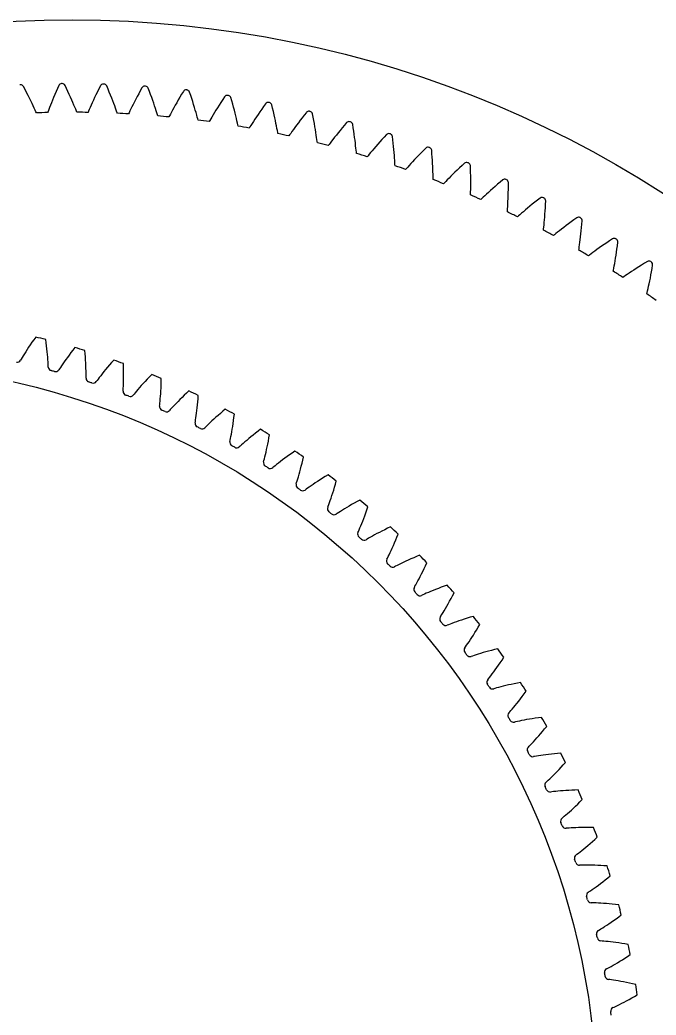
# Model space of a CAD drawing. Header units: millimetres. Extents: x -128 to 128, y -128 to 128.
# Drawn here: x -6.2 to 68.7, y 11.3 to 128.5 of the extents above; entities that cross this region are included whole.
import ezdxf

# ---------------------------------------------------------------- set-up
doc = ezdxf.new("R2010")
doc.units = ezdxf.units.MM

msp = doc.modelspace()

# ---------------------------------------------------------------- linework, layer by layer
at = {"layer": 'journal'}
msp.add_circle((-26.25, 0), 88, dxfattribs=at)
at = {"layer": 'outer'}
msp.add_circle((0, 0), 128.494929, dxfattribs=at)
at = {"layer": 'output_ring'}
for p, q in [((-1.592806, 120.779042), (-1.759922, 120.407313)), ((-0.680728, 120.41825), (-0.855344, 120.786516)), ((3.303143, 120.744371), (3.121099, 120.37972)), ((4.19985, 120.346913), (4.040302, 120.721953)), ((-5.560188, 120.29174), (-5.749585, 120.652626)), ((-5.379188, 119.941172), (-5.560188, 120.29174)), ((-5.207279, 119.601764), (-5.379188, 119.941172)), ((-5.044668, 119.274555), (-5.207279, 119.601764)), ((-2.070251, 119.697167), (-2.212678, 119.360682)), ((-1.919285, 120.046394), (-2.070251, 119.697167)), ((-1.759922, 120.407313), (-1.919285, 120.046394)), ((-0.514083, 120.060635), (-0.680728, 120.41825)), ((-0.356071, 119.714539), (-0.514083, 120.060635)), ((-0.206854, 119.38101), (-0.356071, 119.714539)), ((2.782247, 119.682734), (2.6263, 119.352297)), ((2.947241, 120.025556), (2.782247, 119.682734)), ((3.121099, 120.37972), (2.947241, 120.025556)), ((4.351866, 119.982839), (4.19985, 120.346913)), ((4.495723, 119.630624), (4.351866, 119.982839)), ((4.631301, 119.291321), (4.495723, 119.630624)), ((7.808925, 119.807517), (7.630173, 119.471663)), ((7.996993, 120.154344), (7.808925, 119.807517)), ((8.193665, 120.511318), (7.996993, 120.154344)), ((9.073528, 120.077847), (8.92931, 120.459044)), ((9.210664, 119.707911), (9.073528, 120.077847)), ((9.34013, 119.350156), (9.210664, 119.707911)), ((12.859748, 119.731555), (12.657779, 119.392634)), ((13.070725, 120.080265), (12.859748, 119.731555)), ((13.932299, 119.611493), (13.803647, 119.998222)), ((14.05433, 119.236304), (13.932299, 119.611493)), ((-4.891647, 118.960826), (-5.044668, 119.274555)), ((-4.748639, 118.662204), (-4.891647, 118.960826)), ((-4.616275, 118.380848), (-4.748639, 118.662204)), ((-4.495544, 118.119813), (-4.616275, 118.380848)), ((-2.585971, 118.442593), (-2.690616, 118.174704)), ((-2.470949, 118.731473), (-2.585971, 118.442593)), ((-2.346352, 119.038234), (-2.470949, 118.731473)), ((-2.212678, 119.360682), (-2.346352, 119.038234)), ((-0.066672, 119.061337), (-0.206854, 119.38101)), ((0.064117, 118.757164), (-0.066672, 119.061337)), ((0.18497, 118.470676), (0.064117, 118.757164)), ((0.295022, 118.204962), (0.18497, 118.470676)), ((2.216108, 118.450091), (2.100693, 118.186662)), ((2.342742, 118.734072), (2.216108, 118.450091)), ((2.479669, 119.035531), (2.342742, 118.734072)), ((2.6263, 119.352297), (2.479669, 119.035531)), ((4.758412, 118.96623), (4.631301, 119.291321)), ((4.876767, 118.657007), (4.758412, 118.96623)), ((4.98591, 118.365856), (4.876767, 118.657007)), ((5.085104, 118.095901), (4.98591, 118.365856)), ((7.152585, 118.541591), (7.014546, 118.262975)), ((7.301616, 118.837254), (7.152585, 118.541591)), ((7.460964, 119.147817), (7.301616, 118.837254)), ((7.630173, 119.471663), (7.460964, 119.147817)), ((9.461846, 119.005637), (9.34013, 119.350156)), ((9.575678, 118.675662), (9.461846, 119.005637)), ((9.681404, 118.361897), (9.575678, 118.675662)), ((9.778659, 118.066562), (9.681404, 118.361897)), ((12.111566, 118.443727), (11.950675, 118.154346)), ((12.283369, 118.747577), (12.111566, 118.443727)), ((12.465563, 119.0643), (12.283369, 118.747577)), ((12.657779, 119.392634), (12.465563, 119.0643)), ((14.169191, 118.873596), (14.05433, 119.236304)), ((14.276845, 118.524428), (14.169191, 118.873596)), ((14.377212, 118.190111), (14.276845, 118.524428)), ((17.280472, 118.461314), (17.085592, 118.152236)), ((17.485836, 118.781589), (17.280472, 118.461314)), ((17.701374, 119.112047), (17.485836, 118.781589)), ((17.92631, 119.451921), (17.701374, 119.112047)), ((18.768178, 118.948618), (18.655304, 119.340243)), ((18.874905, 118.568792), (18.768178, 118.948618)), ((18.974972, 118.201726), (18.874905, 118.568792)), ((22.752441, 118.627317), (22.513917, 118.296838)), ((23.573222, 118.090311), (23.476311, 118.486188)), ((-4.388141, 117.883853), (-4.495544, 118.119813)), ((-4.297497, 117.681832), (-4.388141, 117.883853)), ((-4.236184, 117.543619), (-4.297497, 117.681832)), ((-2.861683, 117.725497), (-2.914483, 117.583814)), ((-2.783483, 117.932654), (-2.861683, 117.725497)), ((-2.690616, 118.174704), (-2.783483, 117.932654)), ((0.392775, 117.964844), (0.295022, 118.204962)), ((0.475158, 117.759315), (0.392775, 117.964844)), ((0.530819, 117.618731), (0.475158, 117.759315)), ((1.911562, 117.744757), (1.853063, 117.605331)), ((1.998093, 117.948575), (1.911562, 117.744757)), ((2.100693, 118.186662), (1.998093, 117.948575)), ((5.173046, 117.852019), (5.085104, 118.095901)), ((5.247032, 117.64332), (5.173046, 117.852019)), ((5.29695, 117.500595), (5.247032, 117.64332)), ((6.681666, 117.570563), (6.617565, 117.433621)), ((6.776386, 117.770706), (6.681666, 117.570563)), ((6.88855, 118.00444), (6.776386, 117.770706)), ((7.014546, 118.262975), (6.88855, 118.00444)), ((9.866832, 117.792808), (9.778659, 118.066562)), ((9.944818, 117.545563), (9.866832, 117.792808)), ((10.010285, 117.334037), (9.944818, 117.545563)), ((10.054378, 117.189407), (10.010285, 117.334037)), ((11.440792, 117.203201), (11.371194, 117.068969)), ((11.543545, 117.399341), (11.440792, 117.203201)), ((11.665089, 117.628337), (11.543545, 117.399341)), ((11.801459, 117.881554), (11.665089, 117.628337)), ((11.950675, 118.154346), (11.801459, 117.881554)), ((14.470135, 117.872318), (14.377212, 118.190111)), ((14.555342, 117.573284), (14.470135, 117.872318)), ((14.632348, 117.296183), (14.555342, 117.573284)), ((14.70025, 117.04598), (14.632348, 117.296183)), ((16.568982, 117.306453), (16.422463, 117.058971)), ((16.729131, 117.572975), (16.568982, 117.306453)), ((16.901617, 117.855597), (16.729131, 117.572975)), ((17.085592, 118.152236), (16.901617, 117.855597)), ((19.068388, 117.848483), (18.974972, 118.201726)), ((19.155124, 117.510373), (19.068388, 117.848483)), ((19.235092, 117.189076), (19.155124, 117.510373)), ((21.859744, 117.36277), (21.663898, 117.073831)), ((22.06699, 117.663697), (21.859744, 117.36277)), ((22.285164, 117.975387), (22.06699, 117.663697)), ((22.513917, 118.296838), (22.285164, 117.975387)), ((23.664468, 117.706471), (23.573222, 118.090311)), ((23.749577, 117.335652), (23.664468, 117.706471)), ((23.828601, 116.978913), (23.749577, 117.335652)), ((27.28947, 117.287268), (27.047878, 116.975351)), ((27.541191, 117.607809), (27.28947, 117.287268)), ((28.339535, 117.037981), (28.258747, 117.437461)), ((14.757091, 116.831974), (14.70025, 117.04598)), ((14.795287, 116.685676), (14.757091, 116.831974)), ((16.181121, 116.643274), (16.10614, 116.511973)), ((16.291738, 116.835089), (16.181121, 116.643274)), ((16.422463, 117.058971), (16.291738, 116.835089)), ((19.30811, 116.886834), (19.235092, 117.189076)), ((19.373823, 116.606839), (19.30811, 116.886834)), ((19.43153, 116.35409), (19.373823, 116.606839)), ((19.479652, 116.137957), (19.43153, 116.35409)), ((19.511887, 115.990232), (19.479652, 116.137957)), ((21.013164, 116.078877), (20.894865, 115.891702)), ((21.152854, 116.297278), (21.013164, 116.078877)), ((21.309283, 116.538619), (21.152854, 116.297278)), ((21.480101, 116.798431), (21.309283, 116.538619)), ((21.663898, 117.073831), (21.480101, 116.798431)), ((23.901563, 116.637566), (23.828601, 116.978913)), ((23.968445, 116.313292), (23.901563, 116.637566)), ((24.029155, 116.00834), (23.968445, 116.313292)), ((26.390586, 116.099713), (26.195779, 115.831988)), ((26.597981, 116.380478), (26.390586, 116.099713)), ((26.817251, 116.672759), (26.597981, 116.380478)), ((27.047878, 116.975351), (26.817251, 116.672759)), ((28.415151, 116.650759), (28.339535, 117.037981)), ((28.485162, 116.276796), (28.415151, 116.650759)), ((28.549664, 115.917147), (28.485162, 116.276796)), ((32.020186, 116.084995), (31.766152, 115.783125)), ((32.28469, 116.395072), (32.020186, 116.084995)), ((33.059286, 115.793359), (32.994754, 116.195784)), ((20.894865, 115.891702), (20.814624, 115.763548)), ((24.083467, 115.725912), (24.029155, 116.00834)), ((24.130884, 115.471032), (24.083467, 115.725912)), ((24.170207, 115.253126), (24.130884, 115.471032)), ((24.196429, 115.104215), (24.170207, 115.253126)), ((25.574278, 114.949721), (25.48891, 114.824924)), ((25.700066, 115.131947), (25.574278, 114.949721)), ((25.848491, 115.344508), (25.700066, 115.131947)), ((26.014572, 115.579311), (25.848491, 115.344508)), ((26.195779, 115.831988), (26.014572, 115.579311)), ((28.608733, 115.573123), (28.549664, 115.917147)), ((28.662419, 115.246405), (28.608733, 115.573123)), ((28.71072, 114.939244), (28.662419, 115.246405)), ((28.753542, 114.654847), (28.71072, 114.939244)), ((31.073914, 114.934844), (30.868418, 114.675233)), ((31.292517, 115.206973), (31.073914, 114.934844)), ((31.523452, 115.490128), (31.292517, 115.206973)), ((31.766152, 115.783125), (31.523452, 115.490128)), ((33.119147, 115.40339), (33.059286, 115.793359)), ((33.173946, 115.026897), (33.119147, 115.40339)), ((33.22382, 114.664929), (33.173946, 115.026897)), ((36.975146, 114.991098), (36.698293, 114.691995)), ((28.790591, 114.398254), (28.753542, 114.654847)), ((28.821051, 114.178934), (28.790591, 114.398254)), ((28.841217, 114.029083), (28.821051, 114.178934)), ((30.211672, 113.818877), (30.121317, 113.697642)), ((30.344742, 113.995857), (30.211672, 113.818877)), ((30.50166, 114.202228), (30.344742, 113.995857)), ((30.677119, 114.430108), (30.50166, 114.202228)), ((30.868418, 114.675233), (30.677119, 114.430108)), ((33.268899, 114.318795), (33.22382, 114.664929)), ((33.3093, 113.990169), (33.268899, 114.318795)), ((33.345114, 113.681303), (33.3093, 113.990169)), ((33.376375, 113.395404), (33.345114, 113.681303)), ((35.935639, 113.844183), (35.706188, 113.581136)), ((36.17786, 114.117747), (35.935639, 113.844183)), ((36.432234, 114.400667), (36.17786, 114.117747)), ((36.698293, 114.691995), (36.432234, 114.400667)), ((37.72472, 114.358488), (37.67655, 114.763198)), ((37.768729, 113.966414), (37.72472, 114.358488)), ((37.808225, 113.588009), (37.768729, 113.966414)), ((33.402995, 113.137521), (33.376375, 113.395404)), ((33.424542, 112.917147), (33.402995, 113.137521)), ((33.438619, 112.766601), (33.424542, 112.917147)), ((34.939562, 112.672471), (34.799429, 112.50103)), ((35.104714, 112.872313), (34.939562, 112.672471)), ((35.289265, 113.092895), (35.104714, 112.872313)), ((35.49034, 113.330067), (35.289265, 113.092895)), ((35.706188, 113.581136), (35.49034, 113.330067)), ((37.843389, 113.224318), (37.808225, 113.588009)), ((37.874404, 112.876641), (37.843389, 113.224318)), ((37.901454, 112.546648), (37.874404, 112.876641)), ((37.924721, 112.236584), (37.901454, 112.546648)), ((40.772827, 112.557871), (40.519719, 112.294348)), ((41.038458, 112.83025), (40.772827, 112.557871)), ((41.316105, 113.110556), (41.038458, 112.83025)), ((41.604852, 113.398193), (41.316105, 113.110556)), ((42.328173, 112.735727), (42.296444, 113.142056)), ((42.356257, 112.342191), (42.328173, 112.735727)), ((34.799429, 112.50103), (34.704235, 112.383556)), ((37.944371, 111.949653), (37.924721, 112.236584)), ((37.960518, 111.690903), (37.944371, 111.949653)), ((37.973116, 111.469836), (37.960518, 111.690903)), ((37.981081, 111.318844), (37.973116, 111.469836)), ((39.650091, 111.35695), (39.476976, 111.163965)), ((39.843429, 111.569872), (39.650091, 111.35695)), ((40.053951, 111.7987), (39.843429, 111.569872)), ((40.279797, 112.040816), (40.053951, 111.7987)), ((40.519719, 112.294348), (40.279797, 112.040816)), ((42.380386, 111.962496), (42.356257, 112.342191)), ((42.400782, 111.597679), (42.380386, 111.962496)), ((42.417681, 111.24903), (42.400782, 111.597679)), ((45.866034, 111.343276), (45.577256, 111.074453)), ((46.166201, 111.618976), (45.866034, 111.343276)), ((46.862081, 110.927741), (46.846844, 111.335022)), ((39.330011, 110.998343), (39.230135, 110.884824)), ((39.476976, 111.163965), (39.330011, 110.998343)), ((42.431336, 110.918213), (42.417681, 111.24903)), ((42.442019, 110.60746), (42.431336, 110.918213)), ((42.450024, 110.319969), (42.442019, 110.60746)), ((42.455672, 110.060777), (42.450024, 110.319969)), ((44.787226, 110.316412), (44.551753, 110.083648)), ((45.037226, 110.560013), (44.787226, 110.316412)), ((45.300805, 110.813062), (45.037226, 110.560013)), ((45.577256, 111.074453), (45.300805, 110.813062)), ((46.874193, 110.53339), (46.862081, 110.927741)), ((46.882915, 110.15303), (46.874193, 110.53339)), ((42.459301, 109.839382), (42.455672, 110.060777)), ((42.46114, 109.688191), (42.459301, 109.839382)), ((43.795974, 109.313287), (43.691579, 109.203908)), ((43.94953, 109.472816), (43.795974, 109.313287)), ((44.130324, 109.658627), (43.94953, 109.472816)), ((44.332132, 109.863539), (44.130324, 109.658627)), ((44.551753, 110.083648), (44.332132, 109.863539)), ((46.88851, 109.787685), (46.882915, 110.15303)), ((46.891266, 109.438638), (46.88851, 109.787685)), ((46.889584, 108.796609), (46.891503, 109.107539)), ((46.891503, 109.107539), (46.891266, 109.438638)), ((50.041171, 109.136161), (49.754354, 108.886188)), ((50.340606, 109.39306), (50.041171, 109.136161)), ((50.651699, 109.656369), (50.340606, 109.39306)), ((51.318995, 108.937501), (51.320276, 109.345065)), ((46.871435, 107.87732), (46.875725, 108.028461)), ((46.875725, 108.028461), (46.881071, 108.249822)), ((46.881071, 108.249822), (46.885932, 108.509029)), ((46.885932, 108.509029), (46.889584, 108.796609)), ((48.747996, 107.976701), (48.53805, 107.780136)), ((48.976358, 108.187728), (48.747996, 107.976701)), ((49.22107, 108.410759), (48.976358, 108.187728)), ((49.480736, 108.644029), (49.22107, 108.410759)), ((49.754354, 108.886188), (49.480736, 108.644029)), ((51.299201, 107.797311), (51.308416, 108.162582)), ((51.308416, 108.162582), (51.315116, 108.542983)), ((51.315116, 108.542983), (51.318995, 108.937501)), ((48.189979, 107.448629), (48.081238, 107.343571)), ((48.349874, 107.601805), (48.189979, 107.448629)), ((48.53805, 107.780136), (48.349874, 107.601805)), ((51.244806, 106.51981), (51.26011, 106.807005)), ((51.26011, 106.807005), (51.274628, 107.117602)), ((51.274628, 107.117602), (51.287809, 107.448439)), ((51.287809, 107.448439), (51.299201, 107.797311)), ((54.126157, 106.780414), (53.84295, 106.549542)), ((54.422868, 107.018558), (54.126157, 106.780414)), ((54.732468, 107.263112), (54.422868, 107.018558)), ((55.053977, 107.513597), (54.732468, 107.263112)), ((55.671728, 106.374241), (55.691592, 106.768277)), ((55.691592, 106.768277), (55.709388, 107.175454)), ((51.204721, 105.889207), (51.215133, 106.04005)), ((51.215133, 106.04005), (51.229445, 106.261012)), ((51.229445, 106.261012), (51.244806, 106.51981)), ((52.67078, 105.554003), (52.504809, 105.407433)), ((52.866028, 105.724562), (52.67078, 105.554003)), ((53.083768, 105.912458), (52.866028, 105.724562)), ((53.320494, 106.114057), (53.083768, 105.912458)), ((53.574044, 106.326988), (53.320494, 106.114057)), ((53.84295, 106.549542), (53.574044, 106.326988)), ((55.600087, 105.281702), (55.625607, 105.629826)), ((55.625607, 105.629826), (55.649618, 105.994423)), ((55.649618, 105.994423), (55.671728, 106.374241)), ((52.504809, 105.407433), (52.391899, 105.306868)), ((55.493649, 104.097616), (55.519486, 104.355578)), ((55.519486, 104.355578), (55.546415, 104.641918)), ((55.546415, 104.641918), (55.573509, 104.951671)), ((55.573509, 104.951671), (55.600087, 105.281702)), ((58.40903, 104.4992), (58.1167, 104.279995)), ((58.715149, 104.725124), (58.40903, 104.4992)), ((59.034405, 104.956931), (58.715149, 104.725124)), ((59.3658, 105.194181), (59.034405, 104.956931)), ((59.936871, 104.030726), (59.972687, 104.423633)), ((59.972687, 104.423633), (60.00697, 104.829755)), ((55.453878, 103.727118), (55.470394, 103.877415)), ((55.470394, 103.877415), (55.493649, 104.097616)), ((56.733374, 103.193053), (56.616481, 103.097147)), ((56.905148, 103.332777), (56.733374, 103.193053)), ((57.107148, 103.495283), (56.905148, 103.332777)), ((57.332324, 103.6742), (57.107148, 103.495283)), ((57.577025, 103.866041), (57.332324, 103.6742)), ((57.838995, 104.068521), (57.577025, 103.866041)), ((58.1167, 104.279995), (57.838995, 104.068521)), ((59.821013, 102.941988), (59.860621, 103.288791)), ((59.860621, 103.288791), (59.899387, 103.652116)), ((59.899387, 103.652116), (59.936871, 104.030726)), ((59.666677, 101.763188), (59.702947, 102.019891)), ((59.702947, 102.019891), (59.741458, 102.304904)), ((59.741458, 102.304904), (59.781083, 102.613305)), ((59.781083, 102.613305), (59.821013, 102.941988)), ((62.595938, 102.046295), (62.294964, 101.839117)), ((62.910961, 102.259627), (62.595938, 102.046295)), ((63.239349, 102.478305), (62.910961, 102.259627)), ((63.580087, 102.701931), (63.239349, 102.478305)), ((64.155248, 101.907421), (64.205961, 102.31182)), ((59.611924, 101.394606), (59.634517, 101.54411)), ((59.634517, 101.54411), (59.666677, 101.763188)), ((60.868726, 100.809128), (60.748042, 100.718037)), ((61.046021, 100.941775), (60.868726, 100.809128)), ((61.254441, 101.095962), (61.046021, 100.941775)), ((61.486682, 101.265607), (61.254441, 101.095962)), ((61.738957, 101.447373), (61.486682, 101.265607)), ((62.008918, 101.63907), (61.738957, 101.447373)), ((62.294964, 101.839117), (62.008918, 101.63907)), ((63.997283, 100.778053), (64.050742, 101.139508)), ((64.050742, 101.139508), (64.103538, 101.516288)), ((64.103538, 101.516288), (64.155248, 101.907421)), ((63.788316, 99.516585), (63.838346, 99.799803)), ((63.838346, 99.799803), (63.890436, 100.106345)), ((63.890436, 100.106345), (63.943654, 100.43314)), ((63.943654, 100.43314), (63.997283, 100.778053)), ((67.00341, 99.626118), (66.68, 99.425727)), ((67.340391, 99.831308), (67.00341, 99.626118)), ((67.689911, 100.040941), (67.340391, 99.831308)), ((68.232402, 99.223776), (68.299462, 99.625787)), ((63.672028, 98.895503), (63.700662, 99.043968)), ((63.700662, 99.043968), (63.741673, 99.261563)), ((63.741673, 99.261563), (63.788316, 99.516585)), ((65.301093, 98.53054), (65.086596, 98.384926)), ((65.540018, 98.690634), (65.301093, 98.53054)), ((65.799452, 98.862027), (65.540018, 98.690634)), ((66.076959, 99.042627), (65.799452, 98.862027)), ((66.370878, 99.230916), (66.076959, 99.042627)), ((66.68, 99.425727), (66.370878, 99.230916)), ((68.028798, 98.101737), (68.096861, 98.460729)), ((68.096861, 98.460729), (68.164884, 98.83506)), ((68.164884, 98.83506), (68.232402, 99.223776)), ((64.90407, 98.259573), (64.779795, 98.173448)), ((65.086596, 98.384926), (64.90407, 98.259573)), ((67.830348, 97.130732), (67.894818, 97.434911)), ((67.894818, 97.434911), (67.961235, 97.759281)), ((67.961235, 97.759281), (68.028798, 98.101737)), ((67.627519, 96.233914), (67.662146, 96.381098)), ((67.662146, 96.381098), (67.711942, 96.596851)), ((67.711942, 96.596851), (67.768881, 96.849774)), ((67.768881, 96.849774), (67.830348, 97.130732))]:
    msp.add_line(p, q, dxfattribs=at)
for centre, radius, start, end in [((0, 0), 120.994929, 92.882622, 92.923829), ((-6.066734, 120.482284), 0.36, 28.240478, 92.882622), ((-1.265892, 120.628287), 0.36, 90.601249, 155.243392), ((0, 0), 120.994929, 90.560042, 90.601249), ((-1.179136, 120.629166), 0.36, 25.917898, 90.560042), ((3.623679, 120.580492), 0.36, 88.278668, 152.920812), ((0, 0), 120.994929, 88.237461, 88.278668), ((3.710399, 120.577854), 0.36, 23.595317, 88.237461), ((8.507297, 120.334583), 0.36, 85.956087, 150.598231), ((0, 0), 120.994929, 85.91488, 85.956087), ((8.593839, 120.328434), 0.36, 21.272737, 85.91488), ((13.376937, 119.890965), 0.36, 83.633507, 148.275651), ((0, 0), 120.994929, 83.5923, 83.633507), ((13.463158, 119.881314), 0.36, 18.950156, 83.5923), ((18.224598, 119.250367), 0.36, 81.310926, 145.95307), ((0, 0), 120.994929, 81.269719, 81.310926), ((18.310358, 119.237229), 0.36, 16.627575, 81.269719), ((23.042317, 118.413841), 0.36, 78.988345, 143.630489), ((0, 0), 120.994929, 78.947138, 78.988345), ((23.127474, 118.397238), 0.36, 14.304995, 78.947138), ((0, 0), 117.619929, 91.419867, 92.064004), ((0, 0), 117.619929, 89.097286, 89.741423), ((0, 0), 117.619929, 86.774706, 87.418843), ((0, 0), 117.619929, 84.452125, 85.096262), ((27.822177, 117.382761), 0.36, 76.665765, 141.307909), ((0, 0), 120.994929, 76.624558, 76.665765), ((27.906591, 117.362721), 0.36, 11.982414, 76.624558), ((0, 0), 117.619929, 82.129545, 82.773681), ((32.556325, 116.158821), 0.36, 74.343184, 138.985328), ((0, 0), 120.994929, 74.301977, 74.343184), ((32.639858, 116.135377), 0.36, 9.659833, 74.301977), ((0, 0), 117.619929, 79.806964, 80.451101), ((0, 0), 117.619929, 77.484383, 78.12852), ((37.236984, 114.744033), 0.36, 72.020603, 136.662747), ((0, 0), 120.994929, 71.979397, 72.020603), ((37.319498, 114.717222), 0.36, 7.337253, 71.979397), ((0, 0), 117.619929, 75.161803, 75.805939), ((0, 0), 117.619929, 72.839222, 73.483359), ((41.856462, 113.14072), 0.36, 69.698023, 134.340167), ((0, 0), 120.994929, 69.656816, 69.698023), ((41.937821, 113.110588), 0.36, 5.014672, 69.656816), ((46.40717, 111.351518), 0.36, 67.375442, 132.017586), ((0, 0), 120.994929, 67.334235, 67.375442), ((46.487242, 111.318113), 0.36, 2.692091, 67.334235), ((0, 0), 117.619929, 70.516641, 71.160778), ((0, 0), 117.619929, 68.194061, 68.838197), ((50.881631, 109.379366), 0.36, 65.052862, 129.695005), ((0, 0), 120.994929, 65.011655, 65.052862), ((50.960283, 109.342743), 0.36, 0.369511, 65.011655), ((0, 0), 117.619929, 65.87148, 66.515617), ((55.272494, 107.227503), 0.36, 62.730281, 127.372425), ((0, 0), 120.994929, 62.689074, 62.730281), ((55.349597, 107.187723), 0.36, 358.04693, 62.689074), ((0, 0), 117.619929, 63.548899, 64.193036), ((59.572544, 104.899466), 0.36, 60.4077, 125.049844), ((0, 0), 120.994929, 60.366493, 60.4077), ((59.647972, 104.856594), 0.36, 355.724349, 60.366493), ((0, 0), 117.619929, 61.226319, 61.870455), ((63.774717, 102.399079), 0.36, 58.08512, 122.727263), ((0, 0), 120.994929, 58.043913, 58.08512), ((63.848346, 102.353186), 0.36, 353.401769, 58.043913), ((0, 0), 117.619929, 58.903738, 59.547875), ((67.872108, 99.730451), 0.36, 55.762539, 120.404683), ((0, 0), 120.994929, 55.721332, 55.762539), ((67.943817, 99.681612), 0.36, 351.079188, 55.721332), ((0, 0), 117.619929, 56.581157, 57.225294), ((0, 0), 117.619929, 54.258577, 54.902714)]:
    msp.add_arc(centre, radius, start, end, dxfattribs=at)
at = {"layer": 'thin_ring_external'}
for p, q in [((-4.955807, 90.236635), (-5.146564, 89.95116)), ((-4.753884, 90.531957), (-4.955807, 90.236635)), ((-4.541051, 90.836147), (-4.753884, 90.531957)), ((-4.317496, 91.148383), (-4.541051, 90.836147)), ((-3.080855, 90.474719), (-3.132952, 90.855185)), ((-3.034488, 90.106372), (-3.080855, 90.474719)), ((-5.647522, 89.167524), (-5.788144, 88.93753)), ((-5.493033, 89.414854), (-5.647522, 89.167524)), ((-5.325805, 89.67673), (-5.493033, 89.414854)), ((-5.146564, 89.95116), (-5.325805, 89.67673)), ((-2.993636, 89.750958), (-3.034488, 90.106372)), ((-2.958066, 89.409463), (-2.993636, 89.750958)), ((-2.927532, 89.083109), (-2.958066, 89.409463)), ((-2.901767, 88.773464), (-2.927532, 89.083109)), ((-0.159309, 89.316259), (-0.376048, 89.031632)), ((0.068779, 89.609185), (-0.159309, 89.316259)), ((0.307984, 89.909599), (0.068779, 89.609185)), ((1.508615, 89.17367), (1.476013, 89.556299)), ((1.536113, 88.803436), (1.508615, 89.17367)), ((-6.018096, 88.550473), (-6.091287, 88.428528)), ((-5.912973, 88.729188), (-6.018096, 88.550473)), ((-5.788144, 88.93753), (-5.912973, 88.729188)), ((-2.880485, 88.482626), (-2.901767, 88.773464)), ((-2.863382, 88.213593), (-2.880485, 88.482626)), ((-2.850149, 87.971078), (-2.863382, 88.213593)), ((-2.840528, 87.763961), (-2.850149, 87.971078)), ((-1.12145, 87.999235), (-1.273632, 87.776722)), ((-0.954533, 88.238355), (-1.12145, 87.999235)), ((-0.774152, 88.49135), (-0.954533, 88.238355)), ((-0.581133, 88.75627), (-0.774152, 88.49135)), ((-0.376048, 89.031632), (-0.581133, 88.75627)), ((1.558765, 88.446399), (1.536113, 88.803436)), ((1.576851, 88.103533), (1.558765, 88.446399)), ((1.590682, 87.776046), (1.576851, 88.103533)), ((4.609946, 88.148442), (4.367198, 87.867545)), ((4.864179, 88.43625), (4.609946, 88.148442)), ((6.025666, 87.639977), (6.012644, 88.023771)), ((-2.83267, 87.621955), (-2.840528, 87.763961)), ((-1.523047, 87.401911), (-1.602369, 87.283862)), ((-1.408937, 87.575026), (-1.523047, 87.401911)), ((-1.273632, 87.776722), (-1.408937, 87.575026)), ((1.600603, 87.465489), (1.590682, 87.776046)), ((1.607006, 87.173944), (1.600603, 87.465489)), ((1.61035, 86.904388), (1.607006, 87.173944)), ((1.611183, 86.661514), (1.61035, 86.904388)), ((3.517973, 86.831651), (3.339064, 86.601366)), ((3.711037, 87.075106), (3.517973, 86.831651)), ((3.917331, 87.329825), (3.711037, 87.075106)), ((4.136209, 87.594356), (3.917331, 87.329825)), ((4.367198, 87.867545), (4.136209, 87.594356)), ((6.034224, 87.268821), (6.025666, 87.639977)), ((6.038616, 86.911094), (6.034224, 87.268821)), ((6.039171, 86.567752), (6.038616, 86.911094)), ((9.339199, 86.732182), (9.070602, 86.457731)), ((1.610216, 86.454176), (1.611183, 86.661514)), ((1.610812, 86.311954), (1.610216, 86.454176)), ((2.907491, 86.025327), (2.822245, 85.911482)), ((3.030292, 86.19239), (2.907491, 86.025327)), ((3.175719, 86.386914), (3.030292, 86.19239)), ((3.339064, 86.601366), (3.175719, 86.386914)), ((6.011397, 85.368461), (6.021822, 85.637836)), ((6.021822, 85.637836), (6.030313, 85.929327)), ((6.030313, 85.929327), (6.036262, 86.239986)), ((6.036262, 86.239986), (6.039171, 86.567752)), ((8.337093, 85.675546), (8.118061, 85.431693)), ((8.569192, 85.928556), (8.337093, 85.675546)), ((8.813829, 86.189594), (8.569192, 85.928556)), ((9.070602, 86.457731), (8.813829, 86.189594)), ((10.448109, 85.506532), (10.458514, 85.877641)), ((10.458514, 85.877641), (10.465105, 86.2616)), ((5.981609, 84.776775), (5.988275, 84.918842)), ((5.988275, 84.918842), (5.999828, 85.125861)), ((5.999828, 85.125861), (6.011397, 85.368461)), ((7.261961, 84.424313), (7.171013, 84.31497)), ((7.393133, 84.584887), (7.261961, 84.424313)), ((7.548302, 84.771732), (7.393133, 84.584887)), ((7.722384, 84.977565), (7.548302, 84.771732)), ((7.912818, 85.198414), (7.722384, 84.977565)), ((8.118061, 85.431693), (7.912818, 85.198414)), ((10.375808, 84.168985), (10.397612, 84.478935)), ((10.397612, 84.478935), (10.417253, 84.806125)), ((10.417253, 84.806125), (10.434229, 85.149047)), ((10.434229, 85.149047), (10.448109, 85.506532)), ((13.439112, 84.541461), (13.168982, 84.286785)), ((13.721372, 84.801839), (13.439112, 84.541461)), ((10.282229, 83.161965), (10.304337, 83.368123)), ((10.304337, 83.368123), (10.328278, 83.609816)), ((10.328278, 83.609816), (10.352444, 83.878308)), ((10.352444, 83.878308), (10.375808, 84.168985)), ((12.218536, 83.342904), (12.017074, 83.132066)), ((12.435423, 83.565399), (12.218536, 83.342904)), ((12.66662, 83.79775), (12.435423, 83.565399)), ((12.911335, 84.038579), (12.66662, 83.79775)), ((13.168982, 84.286785), (12.911335, 84.038579)), ((14.734138, 83.164857), (14.766253, 83.521167)), ((14.766253, 83.521167), (14.795593, 83.89126)), ((14.795593, 83.89126), (14.821781, 84.274381)), ((10.268317, 83.020424), (10.282229, 83.161965)), ((11.529002, 82.603046), (11.43259, 82.498489)), ((11.668202, 82.756713), (11.529002, 82.603046)), ((11.832709, 82.935391), (11.668202, 82.756713)), ((12.017074, 83.132066), (11.832709, 82.935391)), ((14.587574, 81.899951), (14.62575, 82.189056)), ((14.62575, 82.189056), (14.663351, 82.497488)), ((14.663351, 82.497488), (14.699674, 82.823248)), ((14.699674, 82.823248), (14.734138, 83.164857)), ((17.421295, 82.164081), (17.151311, 81.929354)), ((17.704077, 82.404631), (17.421295, 82.164081)), ((17.999264, 82.650258), (17.704077, 82.404631)), ((19.025589, 81.686016), (19.071305, 82.067301)), ((14.459753, 81.047481), (14.480874, 81.188128)), ((14.480874, 81.188128), (14.513479, 81.392888)), ((14.513479, 81.392888), (14.549731, 81.633043)), ((14.549731, 81.633043), (14.587574, 81.899951)), ((16.017762, 80.882681), (15.844346, 80.712636)), ((16.21193, 81.069686), (16.017762, 80.882681)), ((16.423894, 81.269961), (16.21193, 81.069686)), ((16.651859, 81.481092), (16.423894, 81.269961)), ((16.894618, 81.701335), (16.651859, 81.481092)), ((17.151311, 81.929354), (16.894618, 81.701335)), ((18.875261, 80.624295), (18.927123, 80.963698)), ((18.927123, 80.963698), (18.97739, 81.317904)), ((18.97739, 81.317904), (19.025589, 81.686016)), ((15.697483, 80.566276), (15.595857, 80.466779)), ((15.844346, 80.712636), (15.697483, 80.566276)), ((18.664742, 79.443299), (18.716164, 79.707926)), ((18.716164, 79.707926), (18.769052, 79.994705)), ((18.769052, 79.994705), (18.822353, 80.300815)), ((18.822353, 80.300815), (18.875261, 80.624295)), ((21.559676, 79.82702), (21.278058, 79.606386)), ((21.854371, 80.052818), (21.559676, 79.82702)), ((22.161715, 80.283052), (21.854371, 80.052818)), ((18.544982, 78.863095), (18.573257, 79.00248)), ((18.573257, 79.00248), (18.616275, 79.205309)), ((18.616275, 79.205309), (18.664742, 79.443299)), ((20.092544, 78.618957), (19.910672, 78.457988)), ((20.296007, 78.795803), (20.092544, 78.618957)), ((20.517921, 78.984995), (20.296007, 78.795803)), ((20.756369, 79.18421), (20.517921, 78.984995)), ((21.010057, 79.39177), (20.756369, 79.18421)), ((21.278058, 79.606386), (21.010057, 79.39177)), ((22.933122, 78.215003), (23.002247, 78.551315)), ((23.002247, 78.551315), (23.070534, 78.902492)), ((23.070534, 78.902492), (23.137466, 79.267663)), ((23.137466, 79.267663), (23.202591, 79.646116)), ((19.756526, 78.319319), (19.649953, 78.22514)), ((19.910672, 78.457988), (19.756526, 78.319319)), ((22.727442, 77.307952), (22.794904, 77.591657)), ((22.794904, 77.591657), (22.863766, 77.894646)), ((22.863766, 77.894646), (22.933122, 78.215003)), ((25.879166, 77.492156), (25.573326, 77.2817)), ((26.197865, 77.706396), (25.879166, 77.492156)), ((22.513346, 76.472965), (22.548701, 76.610724)), ((22.548701, 76.610724), (22.60202, 76.811091)), ((22.60202, 76.811091), (22.662575, 77.046296)), ((22.662575, 77.046296), (22.727442, 77.307952)), ((24.258651, 76.316352), (24.046424, 76.150125)), ((24.489936, 76.493966), (24.258651, 76.316352)), ((24.738245, 76.680746), (24.489936, 76.493966)), ((25.0022, 76.875082), (24.738245, 76.680746)), ((25.28081, 77.075733), (25.0022, 76.875082)), ((25.573326, 77.2817), (25.28081, 77.075733)), ((26.948877, 75.934001), (27.035006, 76.281232)), ((27.035006, 76.281232), (27.120497, 76.642509)), ((27.120497, 76.642509), (27.204861, 77.017143)), ((23.695544, 75.868035), (23.584301, 75.779421)), ((23.856569, 75.998653), (23.695544, 75.868035)), ((24.046424, 76.150125), (23.856569, 75.998653)), ((26.692804, 74.986181), (26.777047, 75.285259)), ((26.777047, 75.285259), (26.86267, 75.601657)), ((26.86267, 75.601657), (26.948877, 75.934001)), ((26.354492, 73.883325), (26.396835, 74.019099)), ((26.396835, 74.019099), (26.460315, 74.216482)), ((26.460315, 74.216482), (26.532801, 74.448289)), ((26.532801, 74.448289), (26.610944, 74.706291)), ((26.610944, 74.706291), (26.692804, 74.986181)), ((28.587098, 73.97723), (28.329576, 73.803372)), ((28.860632, 74.157835), (28.587098, 73.97723)), ((29.149123, 74.343998), (28.860632, 74.157835)), ((29.451775, 74.534761), (29.149123, 74.343998)), ((29.767962, 74.729326), (29.451775, 74.534761)), ((30.097184, 74.927013), (29.767962, 74.729326)), ((30.96429, 73.817404), (31.067673, 74.187242)), ((27.50426, 73.218821), (27.388637, 73.136002)), ((27.671744, 73.341046), (27.50426, 73.218821)), ((27.869086, 73.482626), (27.671744, 73.341046)), ((28.089523, 73.6378), (27.869086, 73.482626)), ((28.329576, 73.803372), (28.089523, 73.6378)), ((30.551986, 72.479461), (30.653653, 72.791074)), ((30.653653, 72.791074), (30.756717, 73.118583)), ((30.756717, 73.118583), (30.860464, 73.460964)), ((30.860464, 73.460964), (30.96429, 73.817404)), ((30.181095, 71.428251), (30.265323, 71.656054)), ((30.265323, 71.656054), (30.356538, 71.90973)), ((30.356538, 71.90973), (30.452582, 72.185075)), ((30.452582, 72.185075), (30.551986, 72.479461)), ((33.184904, 71.593369), (32.872907, 71.418308)), ((33.510613, 71.771535), (33.184904, 71.593369)), ((33.8495, 71.952155), (33.510613, 71.771535)), ((30.058399, 71.100931), (30.107619, 71.234366)), ((30.107619, 71.234366), (30.181095, 71.428251)), ((31.172737, 70.378586), (31.053037, 70.30178)), ((31.346244, 70.4921), (31.172737, 70.378586)), ((31.550557, 70.62342), (31.346244, 70.4921)), ((31.77863, 70.767135), (31.550557, 70.62342)), ((32.026824, 70.920235), (31.77863, 70.767135)), ((32.292887, 71.080716), (32.026824, 70.920235)), ((32.575286, 71.247119), (32.292887, 71.080716)), ((32.872907, 71.418308), (32.575286, 71.247119)), ((34.415833, 70.112407), (34.536927, 70.449044)), ((34.536927, 70.449044), (34.658818, 70.799718)), ((34.658818, 70.799718), (34.78095, 71.163794)), ((33.954451, 68.925564), (34.064429, 69.195646)), ((34.064429, 69.195646), (34.178735, 69.484572)), ((34.178735, 69.484572), (34.296181, 69.790588)), ((34.296181, 69.790588), (34.415833, 70.112407)), ((33.615404, 68.133044), (33.671373, 68.263792)), ((33.671373, 68.263792), (33.754653, 68.453672)), ((33.754653, 68.453672), (33.850402, 68.676877)), ((33.850402, 68.676877), (33.954451, 68.925564)), ((35.845945, 67.998761), (35.572034, 67.852074)), ((36.136472, 68.150527), (35.845945, 67.998761)), ((36.442446, 68.306297), (36.136472, 68.150527)), ((36.762974, 68.465198), (36.442446, 68.306297)), ((37.097356, 68.626501), (36.762974, 68.465198)), ((37.445024, 68.789581), (37.097356, 68.626501)), ((34.691405, 67.354742), (34.567939, 67.284148)), ((34.870482, 67.459249), (34.691405, 67.354742)), ((35.081233, 67.579965), (34.870482, 67.459249)), ((35.316347, 67.711847), (35.081233, 67.579965)), ((35.572034, 67.852074), (35.316347, 67.711847)), ((37.780751, 66.608026), (37.916679, 66.923316)), ((37.916679, 66.923316), (38.054804, 67.253331)), ((38.054804, 67.253331), (38.194441, 67.597323)), ((38.194441, 67.597323), (38.335004, 67.954689)), ((37.278687, 65.51853), (37.395298, 65.76158)), ((37.395298, 65.76158), (37.518923, 66.025694)), ((37.518923, 66.025694), (37.647833, 66.308407)), ((37.647833, 66.308407), (37.780751, 66.608026)), ((37.016226, 64.987405), (37.078799, 65.115125)), ((37.078799, 65.115125), (37.171665, 65.300505)), ((37.171665, 65.300505), (37.278687, 65.51853)), ((38.693444, 64.479907), (38.451903, 64.360201)), ((38.955958, 64.606895), (38.693444, 64.479907)), ((39.237002, 64.739405), (38.955958, 64.606895)), ((39.534899, 64.876138), (39.237002, 64.739405)), ((39.848427, 65.016081), (39.534899, 64.876138)), ((40.176651, 65.158409), (39.848427, 65.016081)), ((40.518833, 65.302428), (40.176651, 65.158409)), ((40.874374, 65.447543), (40.518833, 65.302428)), ((41.561937, 64.218575), (41.720564, 64.568297)), ((38.051084, 64.155178), (37.924174, 64.09098)), ((38.235263, 64.250404), (38.051084, 64.155178)), ((38.451903, 64.360201), (38.235263, 64.250404)), ((41.098272, 63.251692), (41.250122, 63.559629)), ((41.250122, 63.559629), (41.404917, 63.882161)), ((41.404917, 63.882161), (41.561937, 64.218575)), ((40.423218, 61.976976), (40.541233, 62.189252)), ((40.541233, 62.189252), (40.670102, 62.426031)), ((40.670102, 62.426031), (40.807052, 62.683488)), ((40.807052, 62.683488), (40.950229, 62.95925)), ((40.950229, 62.95925), (41.098272, 63.251692)), ((40.251995, 61.672222), (40.321007, 61.79658)), ((40.321007, 61.79658), (40.423218, 61.976976)), ((41.653773, 60.97253), (41.431809, 60.873937)), ((41.901112, 61.079746), (41.653773, 60.97253)), ((42.169767, 61.193164), (41.901112, 61.079746)), ((42.45721, 61.31115), (42.169767, 61.193164)), ((42.761701, 61.432495), (42.45721, 61.31115)), ((43.081965, 61.556247), (42.761701, 61.432495)), ((43.417029, 61.681629), (43.081965, 61.556247)), ((43.766118, 61.807988), (43.417029, 61.681629)), ((44.128604, 61.93476), (43.766118, 61.807988)), ((44.752518, 60.672288), (44.928796, 61.013454)), ((41.243008, 60.788239), (41.112986, 60.730605)), ((41.431809, 60.873937), (41.243008, 60.788239)), ((44.240089, 59.730341), (44.407464, 60.030123)), ((44.407464, 60.030123), (44.578526, 60.34433)), ((44.578526, 60.34433), (44.752518, 60.672288)), ((43.500828, 58.491756), (43.629527, 58.69773)), ((43.629527, 58.69773), (43.770319, 58.92762)), ((43.770319, 58.92762), (43.920236, 59.177748)), ((43.920236, 59.177748), (44.077307, 59.445839)), ((44.077307, 59.445839), (44.240089, 59.730341)), ((43.314267, 58.196143), (43.389539, 58.316814)), ((43.389539, 58.316814), (43.500828, 58.491756)), ((44.67849, 57.425787), (44.451781, 57.338657)), ((44.930981, 57.520234), (44.67849, 57.425787)), ((45.205077, 57.619787), (44.930981, 57.520234)), ((45.498169, 57.722943), (45.205077, 57.619787)), ((45.808458, 57.828581), (45.498169, 57.722943)), ((46.134624, 57.935819), (45.808458, 57.828581)), ((46.475653, 58.043929), (46.134624, 57.935819)), ((46.830738, 58.152299), (46.475653, 58.043929)), ((47.199225, 58.260397), (46.830738, 58.152299)), ((44.258851, 57.262712), (44.126055, 57.211791)), ((44.451781, 57.338657), (44.258851, 57.262712)), ((47.198005, 56.05316), (47.380469, 56.344005)), ((47.380469, 56.344005), (47.567351, 56.649068)), ((47.567351, 56.649068), (47.757863, 56.967714)), ((47.757863, 56.967714), (47.95133, 57.299434)), ((46.535514, 55.053072), (46.68786, 55.275473)), ((46.68786, 55.275473), (46.850354, 55.51762)), ((46.850354, 55.51762), (47.020908, 55.777342)), ((47.020908, 55.777342), (47.198005, 56.05316)), ((46.195054, 54.568236), (46.276389, 54.684907)), ((46.276389, 54.684907), (46.396465, 54.853939)), ((46.396465, 54.853939), (46.535514, 55.053072)), ((48.351945, 53.984142), (48.053968, 53.896087)), ((48.667224, 54.073799), (48.351945, 53.984142)), ((48.99844, 54.164243), (48.667224, 54.073799)), ((49.344544, 54.254799), (48.99844, 54.164243)), ((49.704699, 54.344897), (49.344544, 54.254799)), ((50.078225, 54.434038), (49.704699, 54.344897)), ((47.090744, 53.587792), (46.955522, 53.543719)), ((47.287301, 53.653787), (47.090744, 53.587792)), ((47.518163, 53.729228), (47.287301, 53.653787)), ((47.775146, 53.810659), (47.518163, 53.729228)), ((48.053968, 53.896087), (47.775146, 53.810659)), ((50.161381, 52.510892), (50.363596, 52.806014)), ((50.363596, 52.806014), (50.570129, 53.114517)), ((50.570129, 53.114517), (50.780282, 53.435926)), ((49.415116, 51.479119), (49.589761, 51.712653)), ((49.589761, 51.712653), (49.773355, 51.963327)), ((49.773355, 51.963327), (49.964304, 52.229743)), ((49.964304, 52.229743), (50.161381, 52.510892)), ((48.88684, 50.797968), (48.974026, 50.910333)), ((48.974026, 50.910333), (49.102577, 51.073013)), ((49.102577, 51.073013), (49.251612, 51.264786)), ((49.251612, 51.264786), (49.415116, 51.479119)), ((52.380504, 50.395715), (52.016217, 50.324125)), ((52.758094, 50.465668), (52.380504, 50.395715)), ((49.7313, 49.773068), (49.594003, 49.735957)), ((49.93097, 49.828941), (49.7313, 49.773068)), ((50.165383, 49.892495), (49.93097, 49.828941)), ((50.426189, 49.960699), (50.165383, 49.892495)), ((50.709009, 50.031778), (50.426189, 49.960699)), ((51.011094, 50.104503), (50.709009, 50.031778)), ((51.330539, 50.177945), (51.011094, 50.104503)), ((51.665941, 50.251359), (51.330539, 50.177945)), ((52.016217, 50.324125), (51.665941, 50.251359)), ((53.18198, 49.122751), (53.40827, 49.43301)), ((52.327465, 48.013746), (52.531769, 48.270065)), ((52.531769, 48.270065), (52.742944, 48.540784)), ((52.742944, 48.540784), (52.959964, 48.825196)), ((52.959964, 48.825196), (53.18198, 49.122751)), ((51.382603, 46.895173), (51.475413, 47.00294)), ((51.475413, 47.00294), (51.612102, 47.158844)), ((51.612102, 47.158844), (51.770735, 47.342757)), ((51.770735, 47.342757), (51.944969, 47.548461)), ((51.944969, 47.548461), (52.131311, 47.772774)), ((52.131311, 47.772774), (52.327465, 48.013746)), ((52.173629, 45.828491), (52.034617, 45.798439)), ((52.375892, 45.874096), (52.173629, 45.828491)), ((52.613244, 45.925598), (52.375892, 45.874096)), ((52.877192, 45.980396), (52.613244, 45.925598)), ((53.163273, 46.036941), (52.877192, 45.980396)), ((53.468677, 46.094148), (53.163273, 46.036941)), ((53.791455, 46.151183), (53.468677, 46.094148)), ((54.130168, 46.207374), (53.791455, 46.151183)), ((54.483703, 46.26216), (54.130168, 46.207374)), ((54.85117, 46.315056), (54.483703, 46.26216)), ((55.231839, 46.365638), (54.85117, 46.315056)), ((55.118423, 44.444039), (55.349683, 44.716999)), ((55.349683, 44.716999), (55.586603, 45.002829)), ((55.586603, 45.002829), (55.82844, 45.301129)), ((54.086311, 43.297216), (54.270821, 43.493756)), ((54.270821, 43.493756), (54.468373, 43.708261)), ((54.468373, 43.708261), (54.676576, 43.938903)), ((54.676576, 43.938903), (54.893701, 44.184455)), ((54.893701, 44.184455), (55.118423, 44.444039)), ((53.675831, 42.870034), (53.774022, 42.972922)), ((53.774022, 42.972922), (53.918494, 43.121643)), ((53.918494, 43.121643), (54.086311, 43.297216)), ((54.41136, 41.764354), (54.270994, 41.741439)), ((54.615687, 41.799571), (54.41136, 41.764354)), ((54.85536, 41.838887), (54.615687, 41.799571)), ((55.121762, 41.880136), (54.85536, 41.838887)), ((55.410356, 41.922), (55.121762, 41.880136)), ((55.718283, 41.963537), (55.410356, 41.922)), ((56.043553, 42.004017), (55.718283, 41.963537)), ((56.384693, 42.04284), (56.043553, 42.004017)), ((56.740564, 42.079503), (56.384693, 42.04284)), ((57.110252, 42.113567), (56.740564, 42.079503)), ((57.493008, 42.144645), (57.110252, 42.113567)), ((57.777723, 40.7655), (58.034475, 41.051062)), ((56.814558, 39.749428), (57.043938, 39.983574)), ((57.043938, 39.983574), (57.281622, 40.231344)), ((57.281622, 40.231344), (57.526517, 40.49214)), ((57.526517, 40.49214), (57.777723, 40.7655)), ((55.760541, 38.733052), (55.863859, 38.830792)), ((55.863859, 38.830792), (56.015736, 38.971942)), ((56.015736, 38.971942), (56.192298, 39.138718)), ((56.192298, 39.138718), (56.386603, 39.32558)), ((56.386603, 39.32558), (56.594851, 39.529718)), ((56.594851, 39.529718), (56.814558, 39.749428)), ((56.438654, 37.591257), (56.297302, 37.575539)), ((56.644513, 37.615996), (56.438654, 37.591257)), ((56.885881, 37.643023), (56.644513, 37.615996)), ((57.154042, 37.670615), (56.885881, 37.643023)), ((57.444397, 37.697689), (57.154042, 37.670615)), ((57.754043, 37.723449), (57.444397, 37.697689)), ((58.080955, 37.747267), (57.754043, 37.723449)), ((58.423633, 37.768621), (58.080955, 37.747267)), ((58.780912, 37.787065), (58.423633, 37.768621)), ((59.151857, 37.802208), (58.780912, 37.787065)), ((59.5357, 37.813702), (59.151857, 37.802208)), ((59.484788, 36.161641), (59.749624, 36.421818)), ((59.749624, 36.421818), (60.020623, 36.693898)), ((58.286796, 35.054808), (58.505195, 35.248046)), ((58.505195, 35.248046), (58.735835, 35.456252)), ((58.735835, 35.456252), (58.976871, 35.678379)), ((58.976871, 35.678379), (59.226896, 35.91369)), ((59.226896, 35.91369), (59.484788, 36.161641)), ((57.631296, 34.49502), (57.739469, 34.587357)), ((57.739469, 34.587357), (57.898355, 34.720568)), ((57.898355, 34.720568), (58.083203, 34.878111)), ((58.083203, 34.878111), (58.286796, 35.054808)), ((58.250224, 33.32009), (58.108253, 33.31161)), ((58.457077, 33.334285), (58.250224, 33.32009)), ((58.69951, 33.348952), (58.457077, 33.334285)), ((58.96873, 33.362816), (58.69951, 33.348952)), ((59.260089, 33.375029), (58.96873, 33.362816)), ((59.570646, 33.384945), (59.260089, 33.375029)), ((59.898348, 33.392039), (59.570646, 33.384945)), ((60.24167, 33.395868), (59.898348, 33.392039)), ((60.599424, 33.396045), (60.24167, 33.395868)), ((60.970658, 33.392228), (60.599424, 33.396045)), ((61.354588, 33.384108), (60.970658, 33.392228)), ((60.949171, 31.502342), (61.219387, 31.736801)), ((61.219387, 31.736801), (61.497162, 31.983116)), ((61.497162, 31.983116), (61.7817, 32.241004)), ((59.561441, 30.378612), (59.754093, 30.526511)), ((59.754093, 30.526511), (59.966442, 30.692582)), ((59.966442, 30.692582), (60.194423, 30.874416)), ((60.194423, 30.874416), (60.435393, 31.070574)), ((60.435393, 31.070574), (60.687456, 31.280104)), ((60.687456, 31.280104), (60.949171, 31.502342)), ((59.283214, 30.166995), (59.395961, 30.253688)), ((59.395961, 30.253688), (59.561441, 30.378612)), ((59.841341, 28.961994), (59.699123, 28.960774)), ((60.04865, 28.965609), (59.841341, 28.961994)), ((60.291515, 28.967878), (60.04865, 28.965609)), ((60.561092, 28.967977), (60.291515, 28.967878)), ((60.852695, 28.965297), (60.561092, 28.967977)), ((61.163353, 28.959343), (60.852695, 28.965297)), ((61.49099, 28.949696), (61.163353, 28.959343)), ((61.834059, 28.935989), (61.49099, 28.949696)), ((62.191356, 28.917899), (61.834059, 28.935989)), ((62.561911, 28.895131), (62.191356, 28.917899)), ((62.944925, 28.867418), (62.561911, 28.895131)), ((62.171232, 26.800223), (62.443953, 27.008808)), ((62.443953, 27.008808), (62.725788, 27.229164)), ((62.725788, 27.229164), (63.015778, 27.460974)), ((63.015778, 27.460974), (63.313112, 27.703996)), ((60.711985, 25.760267), (60.829012, 25.84109)), ((60.829012, 25.84109), (61.000655, 25.957402)), ((61.000655, 25.957402), (61.200607, 26.095271)), ((61.200607, 26.095271), (61.421159, 26.250282)), ((61.421159, 26.250282), (61.658127, 26.420239)), ((61.658127, 26.420239), (61.908798, 26.603837)), ((61.908798, 26.603837), (62.171232, 26.800223)), ((61.207857, 24.52834), (61.065762, 24.534383)), ((61.41508, 24.521365), (61.207857, 24.52834)), ((61.657744, 24.51123), (61.41508, 24.521365)), ((61.926974, 24.497564), (61.657744, 24.51123)), ((62.21806, 24.479998), (61.926974, 24.497564)), ((62.528009, 24.458189), (62.21806, 24.479998)), ((62.854726, 24.431825), (62.528009, 24.458189)), ((63.196647, 24.40062), (62.854726, 24.431825)), ((63.552554, 24.364309), (63.196647, 24.40062)), ((63.921464, 24.32265), (63.552554, 24.364309)), ((64.302563, 24.275416), (63.921464, 24.32265)), ((63.424327, 22.250423), (63.707342, 22.44481)), ((63.707342, 22.44481), (64.000062, 22.650488)), ((64.000062, 22.650488), (64.301509, 22.867189)), ((64.301509, 22.867189), (64.610865, 23.094712)), ((61.913883, 21.286333), (62.034883, 21.361076)), ((62.034883, 21.361076), (62.212242, 21.468472)), ((62.212242, 21.468472), (62.418973, 21.595951)), ((62.418973, 21.595951), (62.647152, 21.739499)), ((62.647152, 21.739499), (62.892489, 21.897134)), ((62.892489, 21.897134), (63.152208, 22.067693)), ((63.152208, 22.067693), (63.424327, 22.250423)), ((62.346205, 20.030694), (62.204604, 20.043985)), ((62.552801, 20.013147), (62.346205, 20.030694)), ((62.794631, 19.990635), (62.552801, 20.013147)), ((63.062812, 19.96324), (62.794631, 19.990635)), ((63.352621, 19.930834), (63.062812, 19.96324)), ((63.661053, 19.893227), (63.352621, 19.930834)), ((63.985997, 19.850215), (63.661053, 19.893227)), ((64.325879, 19.801591), (63.985997, 19.850215)), ((64.679468, 19.747155), (64.325879, 19.801591)), ((65.045769, 19.686714), (64.679468, 19.747155)), ((65.42396, 19.620083), (65.045769, 19.686714)), ((64.162377, 17.473977), (64.443472, 17.642574)), ((64.443472, 17.642574), (64.736043, 17.822257)), ((64.736043, 17.822257), (65.038883, 18.01272)), ((65.038883, 18.01272), (65.351002, 18.213746)), ((65.351002, 18.213746), (65.671572, 18.425177)), ((62.885771, 16.756866), (63.01043, 16.825333)), ((63.01043, 16.825333), (63.193041, 16.923533)), ((63.193041, 16.923533), (63.406011, 17.04029)), ((63.406011, 17.04029), (63.641222, 17.171999)), ((63.641222, 17.171999), (63.894289, 17.316902)), ((63.894289, 17.316902), (64.162377, 17.473977)), ((63.253415, 15.48079), (63.112677, 15.501294)), ((63.458846, 15.452717), (63.253415, 15.48079)), ((63.699211, 15.417886), (63.458846, 15.452717)), ((63.965644, 15.376834), (63.699211, 15.417886)), ((64.25342, 15.329672), (63.965644, 15.376834)), ((64.559529, 15.276366), (64.25342, 15.329672)), ((64.881853, 15.216818), (64.559529, 15.276366)), ((65.218809, 15.150903), (64.881853, 15.216818)), ((65.569157, 15.078484), (65.218809, 15.150903)), ((65.931894, 14.999418), (65.569157, 15.078484)), ((66.306189, 14.913562), (65.931894, 14.999418)), ((64.936671, 12.834673), (65.226008, 12.988698)), ((65.226008, 12.988698), (65.527372, 13.153207)), ((65.527372, 13.153207), (65.839542, 13.327959)), ((65.839542, 13.327959), (66.161519, 13.512786)), ((66.161519, 13.512786), (66.492466, 13.707572)), ((63.625114, 12.183682), (63.753106, 12.245694)), ((63.753106, 12.245694), (63.940493, 12.334442)), ((63.940493, 12.334442), (64.159147, 12.440173)), ((64.159147, 12.440173), (64.400777, 12.5597)), ((64.400777, 12.5597), (64.660912, 12.691492)), ((64.660912, 12.691492), (64.936671, 12.834673))]:
    msp.add_line(p, q, dxfattribs=at)
for centre, radius, start, end in [((-26.25, 0), 93.75, 75.724665, 76.470457), ((-26.25, 0), 93.75, 72.797835, 73.543628), ((-6.484072, 88.648117), 0.45, 257.430335, 330.792295), ((-26.25, 0), 93.75, 69.871006, 70.616799), ((-2.382805, 87.632971), 0.45, 181.402827, 254.764787), ((-26.25, 0), 90.375, 74.503506, 74.764787), ((-1.98343, 87.523221), 0.45, 254.503506, 327.865466), ((-26.25, 0), 93.75, 66.944177, 67.689969), ((2.060653, 86.299986), 0.45, 178.475997, 251.837958), ((-26.25, 0), 90.375, 71.576677, 71.837958), ((2.453903, 86.169986), 0.45, 251.576677, 324.938637), ((6.430252, 84.741854), 0.45, 175.549168, 248.911128), ((-26.25, 0), 93.75, 64.017348, 64.76314), ((-26.25, 0), 90.375, 68.649847, 68.911128), ((6.816351, 84.591944), 0.45, 248.649847, 322.011807), ((10.714592, 82.96264), 0.45, 172.622339, 245.984299), ((-26.25, 0), 90.375, 65.723018, 65.984299), ((11.092533, 82.793211), 0.45, 245.723018, 319.084978), ((-26.25, 0), 93.75, 61.090518, 61.836311), ((14.902495, 80.966986), 0.45, 169.69551, 243.05747), ((-26.25, 0), 90.375, 62.796189, 63.05747), ((15.271292, 80.77848), 0.45, 242.796189, 316.158149), ((-26.25, 0), 93.75, 58.163689, 58.909482), ((18.983036, 78.760098), 0.45, 166.76868, 240.13064), ((-26.25, 0), 90.375, 59.86936, 60.13064), ((19.341728, 78.553008), 0.45, 239.86936, 313.23132), ((-26.25, 0), 93.75, 55.23686, 55.982652), ((22.94557, 76.347734), 0.45, 163.841851, 237.203811), ((-26.25, 0), 90.375, 56.94253, 57.203811), ((23.293219, 76.122599), 0.45, 236.94253, 310.30449), ((26.779758, 73.736188), 0.45, 160.915022, 234.276982), ((-26.25, 0), 93.75, 52.310031, 53.055823), ((-26.25, 0), 90.375, 54.015701, 54.276982), ((27.115458, 73.493595), 0.45, 234.015701, 307.377661), ((-26.25, 0), 93.75, 49.383201, 50.128994), ((30.475597, 70.932272), 0.45, 157.988193, 231.350153), ((-26.25, 0), 90.375, 51.088872, 51.350153), ((30.798472, 70.672855), 0.45, 231.088872, 304.450832), ((34.023446, 67.943303), 0.45, 155.061363, 228.423323), ((-26.25, 0), 93.75, 46.456372, 47.202165), ((-26.25, 0), 90.375, 48.162042, 48.423323), ((34.332654, 67.667738), 0.45, 228.162042, 301.524003), ((37.414048, 64.777077), 0.45, 152.134534, 225.496494), ((-26.25, 0), 90.375, 45.235213, 45.496494), ((-26.25, 0), 93.75, 43.529543, 44.275335), ((37.708782, 64.486083), 0.45, 225.235213, 298.597173), ((40.638558, 61.441854), 0.45, 149.207705, 222.569665), ((-26.25, 0), 90.375, 42.308384, 42.569665), ((-26.25, 0), 93.75, 40.602714, 41.348506), ((40.918049, 61.136191), 0.45, 222.308384, 295.670344), ((43.688563, 57.946338), 0.45, 146.280875, 219.642836), ((-26.25, 0), 90.375, 39.381555, 39.642836), ((-26.25, 0), 93.75, 37.675884, 38.421677), ((43.952082, 57.626802), 0.45, 219.381555, 292.743515), ((46.556106, 54.299645), 0.45, 143.354046, 216.716006), ((-26.25, 0), 90.375, 36.454725, 36.716006), ((-26.25, 0), 93.75, 34.749055, 35.494847), ((46.802966, 53.967071), 0.45, 216.454725, 289.816686), ((49.233707, 50.511292), 0.45, 140.427217, 213.789177), ((-26.25, 0), 93.75, 31.822226, 32.568018), ((-26.25, 0), 90.375, 33.527896, 33.789177), ((49.463264, 50.166546), 0.45, 213.527896, 286.889856), ((51.71438, 46.59116), 0.45, 137.500388, 210.862348), ((-26.25, 0), 90.375, 30.601067, 30.862348), ((51.926034, 46.235142), 0.45, 210.601067, 283.963027), ((-26.25, 0), 93.75, 28.895396, 29.641189), ((53.991652, 42.549477), 0.45, 134.573558, 207.935518), ((-26.25, 0), 90.375, 27.674238, 27.935518), ((54.184851, 42.183116), 0.45, 207.674238, 281.036198), ((-26.25, 0), 93.75, 25.968567, 26.71436), ((56.059583, 38.396787), 0.45, 131.646729, 205.008689), ((-26.25, 0), 90.375, 24.747408, 25.008689), ((56.233824, 38.02104), 0.45, 204.747408, 278.109368), ((-26.25, 0), 93.75, 23.041738, 23.78753), ((57.912777, 34.143924), 0.45, 128.7199, 202.08186), ((-26.25, 0), 90.375, 21.820579, 22.08186), ((58.067605, 33.75977), 0.45, 201.820579, 275.182539), ((-26.25, 0), 93.75, 20.114909, 20.860701), ((59.546401, 29.801984), 0.45, 125.793071, 199.155031), ((-26.25, 0), 90.375, 18.89375, 19.155031), ((59.681412, 29.410426), 0.45, 198.89375, 272.25571), ((-26.25, 0), 93.75, 17.188079, 17.933872), ((60.956191, 25.382294), 0.45, 122.866241, 196.228201), ((-26.25, 0), 90.375, 15.966921, 16.228201), ((61.071033, 24.984353), 0.45, 195.966921, 269.328881), ((-26.25, 0), 93.75, 14.26125, 15.007043), ((62.138471, 20.896384), 0.45, 119.939412, 193.301372), ((-26.25, 0), 90.375, 13.040091, 13.301372), ((62.232843, 20.493098), 0.45, 193.040091, 266.402051), ((-26.25, 0), 93.75, 11.334421, 12.080213), ((63.090155, 16.355958), 0.45, 117.012583, 190.374543), ((-26.25, 0), 90.375, 10.113262, 10.374543), ((63.163812, 15.94838), 0.45, 190.113262, 263.475222), ((-26.25, 0), 93.75, 8.407592, 9.153384), ((63.808761, 11.772861), 0.45, 114.085753, 187.447714), ((-26.25, 0), 90.375, 7.186433, 7.447714)]:
    msp.add_arc(centre, radius, start, end, dxfattribs=at)

doc.saveas('drawing.dxf')
